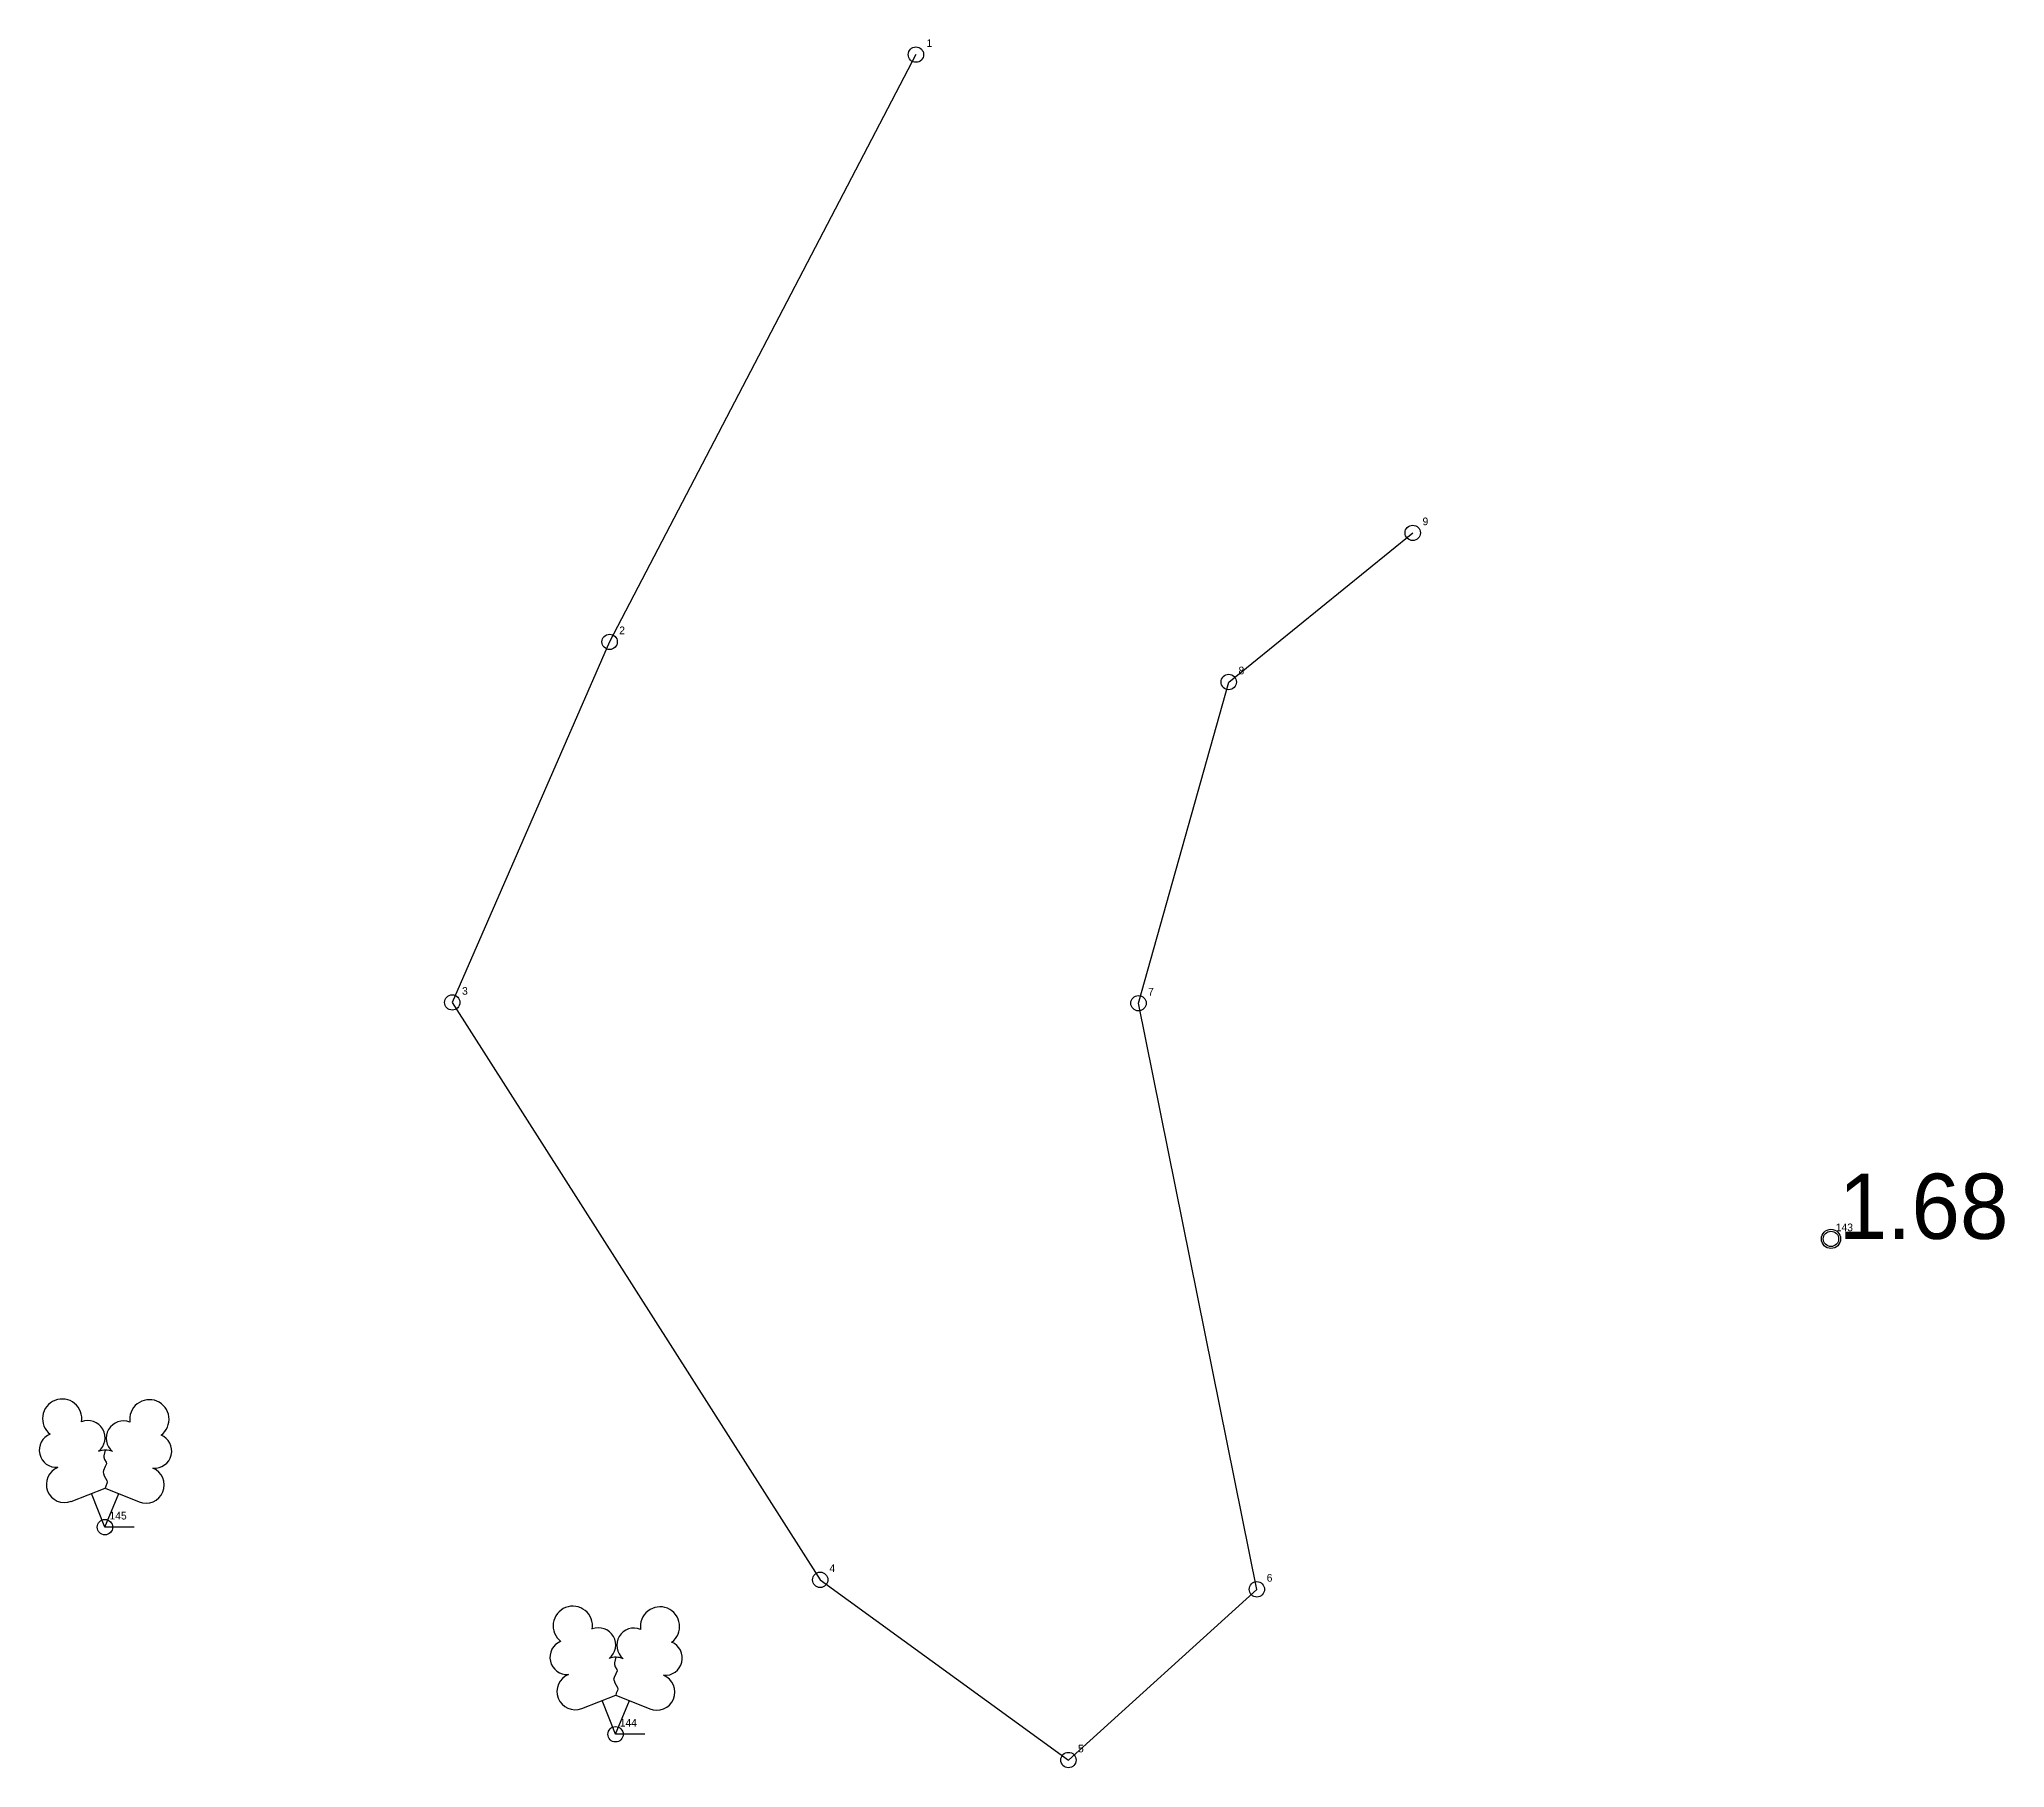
# Model space of a CAD drawing. Extents: x 521410 to 528746, y 6470808 to 6473220.
# Drawn here: x 521444.35 to 521469.95, y 6473197.47 to 6473219.99 of the extents above; entities that cross this region are included whole.
import ezdxf

# ---------------------------------------------------------------- set-up
doc = ezdxf.new("R2010")
doc.units = 0
for name, color, linetype in [('ERINOUE_clip', 7, 'Continuous'), ('MOOTKORG-EH2000', 7, 'Continuous'), ('PIIR', 7, 'Continuous'), ('VORMISTUS', 7, 'Continuous'), ('wms', 7, 'Continuous')]:
    doc.layers.add(name, color=color, linetype=linetype)

msp = doc.modelspace()

# ---------------------------------------------------------------- linework, layer by layer
at = {"layer": 'ERINOUE_clip'}
for p, q in [((521444.763, 6473200.938), (521445.208, 6473201.113)), ((521445.203, 6473200.603), (521445.028, 6473201.043)), ((521445.203, 6473200.603), (521445.383, 6473201.043)), ((521445.208, 6473201.113), (521445.648, 6473200.933)), ((521445.583, 6473200.603), (521445.203, 6473200.603)), ((521451.414, 6473198.239), (521451.859, 6473198.414)), ((521451.854, 6473197.904), (521451.679, 6473198.344)), ((521451.854, 6473197.904), (521452.034, 6473198.344)), ((521451.859, 6473198.414), (521452.299, 6473198.234)), ((521452.234, 6473197.904), (521451.854, 6473197.904))]:
    msp.add_line(p, q, dxfattribs=at)
for points in [[(521445.208, 6473201.608), (521445.188, 6473201.533), (521445.188, 6473201.513), (521445.198, 6473201.483), (521445.218, 6473201.448), (521445.223, 6473201.428), (521445.208, 6473201.393), (521445.183, 6473201.343), (521445.178, 6473201.318), (521445.183, 6473201.303), (521445.193, 6473201.273), (521445.228, 6473201.213), (521445.233, 6473201.193), (521445.228, 6473201.173), (521445.213, 6473201.138), (521445.208, 6473201.113)], [(521451.859, 6473198.909), (521451.839, 6473198.834), (521451.839, 6473198.814), (521451.849, 6473198.784), (521451.869, 6473198.749), (521451.874, 6473198.729), (521451.859, 6473198.694), (521451.834, 6473198.644), (521451.829, 6473198.619), (521451.834, 6473198.604), (521451.844, 6473198.574), (521451.879, 6473198.514), (521451.884, 6473198.494), (521451.879, 6473198.474), (521451.864, 6473198.439), (521451.859, 6473198.414)]]:
    msp.add_lwpolyline(points, dxfattribs=at)
for centre, radius, start, end in [((521444.646, 6473202.017), 0.256, 111.5027, 232.5173), ((521444.646, 6473202.017), 0.256, 350.4856, 111.5002), ((521445.782, 6473202.008), 0.256, 67.6168, 188.6314), ((521445.782, 6473202.008), 0.256, 306.5997, 67.6143), ((521444.981, 6473201.767), 0.224, 308.5041, 111.5725), ((521445.444, 6473201.762), 0.225, 67.7016, 230.5126), ((521444.572, 6473201.606), 0.224, 111.4304, 274.4987), ((521445.849, 6473201.596), 0.224, 264.6183, 67.6866), ((521445.207, 6473201.37), 0.237, 66.7655, 111.5015), ((521444.677, 6473201.161), 0.237, 111.5014, 291.5004), ((521445.738, 6473201.153), 0.237, 247.6166, 67.6155), ((521451.297, 6473199.318), 0.256, 111.5027, 232.5173), ((521451.297, 6473199.318), 0.256, 350.4856, 111.5002), ((521452.433, 6473199.309), 0.256, 67.6168, 188.6314), ((521452.433, 6473199.309), 0.256, 306.5997, 67.6143), ((521451.223, 6473198.907), 0.224, 111.4304, 274.4987), ((521451.632, 6473199.068), 0.224, 308.5041, 111.5725), ((521452.095, 6473199.063), 0.225, 67.7016, 230.5126), ((521452.5, 6473198.897), 0.224, 264.6183, 67.6866), ((521451.858, 6473198.671), 0.237, 66.7655, 111.5015), ((521451.328, 6473198.462), 0.237, 111.5014, 291.5004), ((521452.389, 6473198.454), 0.237, 247.6166, 67.6155)]:
    msp.add_arc(centre, radius, start, end, dxfattribs=at)
at = {"layer": 'MOOTKORG-EH2000'}
msp.add_circle((521467.686, 6473204.359), 0.125, dxfattribs=at)
at = {"layer": 'PIIR'}
for centre in [(521455.767, 6473219.789), (521462.238, 6473213.558), (521451.777, 6473212.138), (521459.841, 6473211.615), (521449.727, 6473207.44), (521458.666, 6473207.43), (521467.686, 6473204.359), (521445.203, 6473200.603), (521454.52, 6473199.917), (521460.208, 6473199.793), (521451.854, 6473197.904), (521457.753, 6473197.569)]:
    msp.add_circle(centre, 0.1, dxfattribs=at)
at = {"layer": 'VORMISTUS'}
msp.add_lwpolyline([(521455.767, 6473219.789), (521451.777, 6473212.138), (521449.727, 6473207.44), (521454.52, 6473199.917), (521457.753, 6473197.569), (521460.208, 6473199.793), (521458.666, 6473207.43), (521459.841, 6473211.615), (521462.238, 6473213.558)], dxfattribs=at)

# ---------------------------------------------------------------- texts
at = {"layer": 'MOOTKORG-EH2000'}
msp.add_text('1.68', height=0.85, dxfattribs=at).set_placement((521467.786, 6473204.359))
at = {"layer": 'wms'}
for s, p in [('1', (521455.905, 6473219.889)), ('9', (521462.366, 6473213.658)), ('2', (521451.902, 6473212.238)), ('8', (521459.969, 6473211.715)), ('3', (521449.855, 6473207.54)), ('7', (521458.791, 6473207.53)), ('143', (521467.749, 6473204.459)), ('145', (521445.263, 6473200.703)), ('4', (521454.64, 6473200.017)), ('6', (521460.336, 6473199.893)), ('144', (521451.909, 6473198.004)), ('5', (521457.878, 6473197.669))]:
    msp.add_text(s, height=0.1, dxfattribs=at).set_placement(p)

doc.saveas('drawing.dxf')
